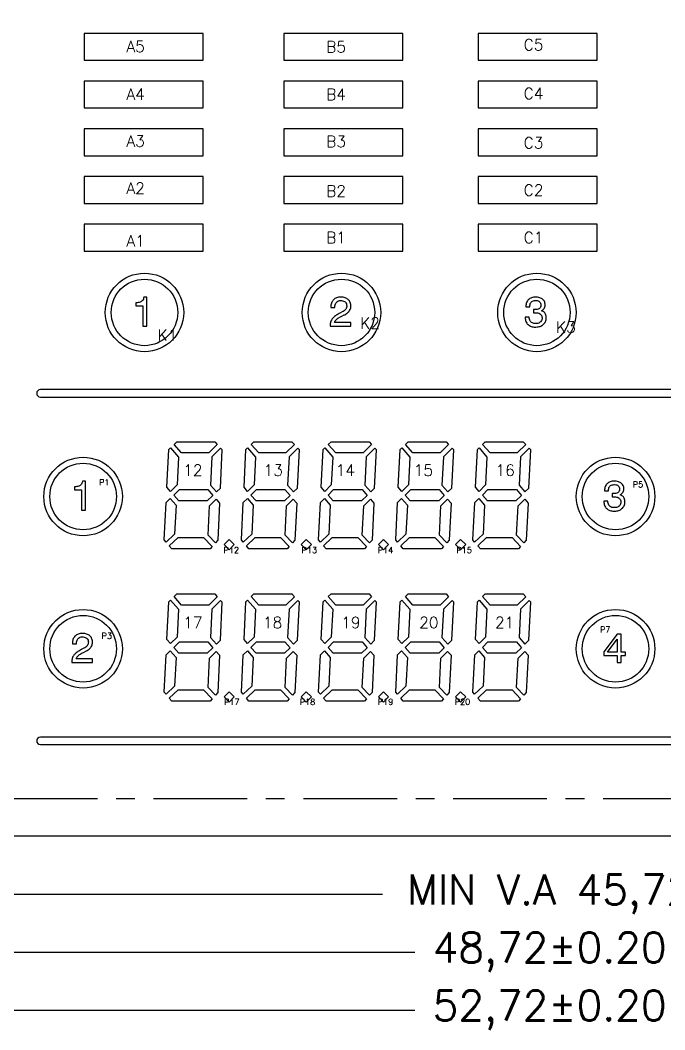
# Model space of a CAD drawing. Header units: millimetres. Extents: x 496 to 1208, y 1378 to 1539.
# Drawn here: x 535.68 to 561.49, y 1451.07 to 1491.48 of the extents above; entities that cross this region are included whole.
import ezdxf
from ezdxf.enums import TextEntityAlignment as Align

# ---------------------------------------------------------------- set-up
doc = ezdxf.new("R2010")
doc.units = ezdxf.units.MM
doc.header["$LTSCALE"] = 3
doc.linetypes.add('CENTER', pattern=[2, 1.25, -0.25, 0.25, -0.25])
doc.linetypes.add('HIDDEN', pattern=[0.375, 0.25, -0.125])
for name, color, linetype in [('DIM', 4, 'Continuous'), ('DL', 11, 'Continuous'), ('SY', 6, 'Continuous')]:
    doc.layers.add(name, color=color, linetype=linetype)
doc.styles.add('romans', font='romans.shx')
doc.dimstyles.new('LCDDIM', dxfattribs={"dimtxt": 1.3, "dimasz": 1.04, "dimexe": 0.325, "dimexo": 0.325, "dimgap": 0.26, "dimtad": 0, "dimzin": 0, "dimtxsty": 'Standard', "dimcen": 2.5, "dimadec": 0, "dimazin": 0, "dimtfac": 1, "dimtofl": 0, "dimtmove": 0, "dimatfit": 0, "dimfxl": 1, "dimarcsym": 0})

# ---------------------------------------------------------------- blocks, each defined once
blk = doc.blocks.new('*D164')
at = {"layer": 'Defpoints', "color": 0}
for p in [(534.022, 1461.323), (579.742, 1461.323), (534.022, 1456.501)]:
    blk.add_point(p, dxfattribs=at)
at = {"layer": 'DIM', "color": 0, "lineweight": -2}
for p, q in [((534.022, 1460.998), (534.022, 1456.176)), ((579.742, 1460.998), (579.742, 1456.176)), ((535.222, 1456.501), (550.194, 1456.501)), ((578.542, 1456.501), (563.571, 1456.501))]:
    blk.add_line(p, q, dxfattribs=at)
at = {"layer": 'DIM', "color": 0}
for points in [[(535.222, 1456.701), (535.222, 1456.301), (534.022, 1456.501)], [(578.542, 1456.701), (578.542, 1456.301), (579.742, 1456.501)]]:
    blk.add_solid(points, dxfattribs=at)
at = {"layer": 'DIM', "color": 0, "insert": (556.882, 1456.501), "char_height": 1.2, "attachment_point": 5, "style": 'romans'}
blk.add_mtext('MIN V.A 45,72', dxfattribs=at)
blk = doc.blocks.new('*D165')
at = {"layer": 'Defpoints', "color": 0}
for p in [(532.522, 1458.823), (581.242, 1458.823), (532.522, 1454.179)]:
    blk.add_point(p, dxfattribs=at)
at = {"layer": 'DIM', "color": 0, "lineweight": -2}
for p, q in [((532.522, 1458.498), (532.522, 1453.854)), ((581.242, 1458.498), (581.242, 1453.854)), ((533.722, 1454.179), (551.479, 1454.179)), ((580.042, 1454.179), (562.285, 1454.179))]:
    blk.add_line(p, q, dxfattribs=at)
at = {"layer": 'DIM', "color": 0}
for points in [[(533.722, 1454.379), (533.722, 1453.979), (532.522, 1454.179)], [(580.042, 1454.379), (580.042, 1453.979), (581.242, 1454.179)]]:
    blk.add_solid(points, dxfattribs=at)
at = {"layer": 'DIM', "color": 0, "insert": (556.882, 1454.179), "char_height": 1.2, "attachment_point": 5, "style": 'romans'}
blk.add_mtext('48,72%%p0.20', dxfattribs=at)
blk = doc.blocks.new('*D166')
at = {"layer": 'Defpoints', "color": 0}
for p in [(530.522, 1458.823), (583.242, 1458.823), (530.522, 1451.857)]:
    blk.add_point(p, dxfattribs=at)
at = {"layer": 'DIM', "color": 0, "lineweight": -2}
for p, q in [((530.522, 1458.498), (530.522, 1451.532)), ((583.242, 1458.498), (583.242, 1451.532)), ((531.722, 1451.857), (551.479, 1451.857)), ((582.042, 1451.857), (562.285, 1451.857))]:
    blk.add_line(p, q, dxfattribs=at)
at = {"layer": 'DIM', "color": 0}
for points in [[(531.722, 1452.057), (531.722, 1451.657), (530.522, 1451.857)], [(582.042, 1452.057), (582.042, 1451.657), (583.242, 1451.857)]]:
    blk.add_solid(points, dxfattribs=at)
at = {"layer": 'DIM', "color": 0, "insert": (556.882, 1451.857), "char_height": 1.2, "attachment_point": 5, "style": 'romans'}
blk.add_mtext('52,72%%p0.20', dxfattribs=at)

msp = doc.modelspace()

# ---------------------------------------------------------------- linework, layer by layer
for points in [[(583.242, 1522.783), (583.242, 1458.823), (530.522, 1458.823), (530.522, 1522.783)], [(543.013, 1489.88), (543.013, 1490.957), (538.239, 1490.957), (538.239, 1489.88)], [(551.006, 1489.88), (551.006, 1490.957), (546.232, 1490.957), (546.232, 1489.88)], [(558.791, 1489.88), (558.791, 1490.957), (554.017, 1490.957), (554.017, 1489.88)], [(543.013, 1487.97), (543.013, 1489.047), (538.239, 1489.047), (538.239, 1487.97)], [(551.006, 1487.97), (551.006, 1489.047), (546.232, 1489.047), (546.232, 1487.97)], [(558.791, 1487.97), (558.791, 1489.047), (554.017, 1489.047), (554.017, 1487.97)], [(543.013, 1486.06), (543.013, 1487.137), (538.239, 1487.137), (538.239, 1486.06)], [(551.006, 1486.06), (551.006, 1487.137), (546.232, 1487.137), (546.232, 1486.06)], [(558.791, 1486.06), (558.791, 1487.137), (554.017, 1487.137), (554.017, 1486.06)], [(543.013, 1484.15), (543.013, 1485.227), (538.239, 1485.227), (538.239, 1484.15)], [(551.006, 1484.15), (551.006, 1485.227), (546.232, 1485.227), (546.232, 1484.15)], [(558.791, 1484.15), (558.791, 1485.227), (554.017, 1485.227), (554.017, 1484.15)], [(543.013, 1482.24), (543.013, 1483.317), (538.239, 1483.317), (538.239, 1482.24)], [(551.006, 1482.24), (551.006, 1483.317), (546.232, 1483.317), (546.232, 1482.24)], [(558.791, 1482.24), (558.791, 1483.317), (554.017, 1483.317), (554.017, 1482.24)], [(540.544, 1480.23), (540.517, 1480.213), (540.484, 1480.2), (540.448, 1480.189), (540.407, 1480.181), (540.362, 1480.176), (540.313, 1480.175), (540.313, 1480.056), (540.595, 1480.056), (540.595, 1479.233), (540.755, 1479.233), (540.755, 1480.398), (540.635, 1480.398), (540.635, 1480.392), (540.626, 1480.351), (540.613, 1480.313), (540.595, 1480.281), (540.572, 1480.253)], [(548.755, 1480.021), (548.747, 1479.983), (548.734, 1479.947), (548.715, 1479.915), (548.707, 1479.904), (548.682, 1479.878), (548.653, 1479.853), (548.618, 1479.829), (548.579, 1479.807), (548.475, 1479.753), (548.456, 1479.743), (548.414, 1479.719), (548.374, 1479.695), (548.337, 1479.671), (548.303, 1479.647), (548.272, 1479.623), (548.244, 1479.599), (548.219, 1479.575), (548.196, 1479.551), (548.177, 1479.526), (548.16, 1479.502), (548.142, 1479.47), (548.126, 1479.437), (548.113, 1479.401), (548.103, 1479.364), (548.096, 1479.326), (548.092, 1479.285), (548.091, 1479.243), (548.091, 1479.233), (548.923, 1479.233), (548.923, 1479.376), (548.266, 1479.376), (548.267, 1479.379), (548.28, 1479.414), (548.299, 1479.447), (548.323, 1479.478), (548.352, 1479.509), (548.353, 1479.509), (548.377, 1479.529), (548.405, 1479.55), (548.437, 1479.571), (548.473, 1479.593), (548.513, 1479.615), (548.558, 1479.638), (548.661, 1479.688), (548.677, 1479.696), (548.715, 1479.718), (548.751, 1479.741), (548.783, 1479.765), (548.812, 1479.79), (548.837, 1479.816), (548.859, 1479.844), (548.874, 1479.867), (548.892, 1479.9), (548.905, 1479.936), (548.915, 1479.973), (548.921, 1480.012), (548.923, 1480.053), (548.923, 1480.067), (548.919, 1480.107), (548.912, 1480.145), (548.9, 1480.181), (548.885, 1480.215), (548.865, 1480.247), (548.841, 1480.276), (548.813, 1480.303), (548.789, 1480.322), (548.758, 1480.342), (548.724, 1480.36), (548.689, 1480.374), (548.651, 1480.384), (548.61, 1480.392), (548.567, 1480.397), (548.522, 1480.398), (548.516, 1480.398), (548.471, 1480.396), (548.429, 1480.391), (548.389, 1480.382), (548.352, 1480.37), (548.317, 1480.355), (548.285, 1480.337), (548.254, 1480.315), (548.226, 1480.291), (548.217, 1480.282), (548.194, 1480.254), (548.174, 1480.224), (548.156, 1480.192), (548.142, 1480.158), (548.131, 1480.121), (548.123, 1480.082), (548.119, 1480.041), (548.117, 1479.998), (548.117, 1479.977), (548.277, 1479.977), (548.277, 1479.991), (548.277, 1480.013), (548.281, 1480.055), (548.29, 1480.094), (548.303, 1480.129), (548.319, 1480.16), (548.341, 1480.188), (548.367, 1480.213), (548.398, 1480.233), (548.433, 1480.248), (548.472, 1480.257), (548.516, 1480.26), (548.548, 1480.259), (548.59, 1480.252), (548.628, 1480.241), (548.662, 1480.225), (548.692, 1480.204), (548.702, 1480.194), (548.726, 1480.164), (548.743, 1480.132), (548.754, 1480.095), (548.757, 1480.055)], [(556.519, 1479.997), (556.501, 1479.966), (556.476, 1479.942), (556.452, 1479.928), (556.42, 1479.915), (556.382, 1479.906), (556.337, 1479.901), (556.287, 1479.899), (556.258, 1479.9), (556.234, 1479.901), (556.234, 1479.769), (556.24, 1479.77), (556.289, 1479.772), (556.322, 1479.773), (556.322, 1479.773), (556.368, 1479.771), (556.411, 1479.764), (556.449, 1479.754), (556.482, 1479.739), (556.511, 1479.72), (556.525, 1479.707), (556.548, 1479.679), (556.565, 1479.646), (556.575, 1479.609), (556.579, 1479.568), (556.576, 1479.532), (556.569, 1479.493), (556.555, 1479.458), (556.535, 1479.428), (556.51, 1479.401), (556.508, 1479.398), (556.479, 1479.377), (556.445, 1479.361), (556.408, 1479.349), (556.367, 1479.342), (556.322, 1479.34), (556.312, 1479.34), (556.268, 1479.343), (556.227, 1479.351), (556.191, 1479.365), (556.159, 1479.383), (556.131, 1479.406), (556.122, 1479.416), (556.101, 1479.444), (556.084, 1479.476), (556.072, 1479.512), (556.064, 1479.552), (556.061, 1479.596), (555.902, 1479.596), (555.902, 1479.582), (555.904, 1479.54), (555.909, 1479.5), (555.918, 1479.462), (555.93, 1479.426), (555.946, 1479.393), (555.965, 1479.361), (555.987, 1479.332), (556.013, 1479.305), (556.017, 1479.301), (556.045, 1479.277), (556.077, 1479.257), (556.11, 1479.239), (556.145, 1479.225), (556.183, 1479.214), (556.223, 1479.206), (556.266, 1479.201), (556.311, 1479.199), (556.335, 1479.2), (556.38, 1479.203), (556.422, 1479.208), (556.462, 1479.217), (556.5, 1479.228), (556.535, 1479.242), (556.569, 1479.259), (556.6, 1479.278), (556.629, 1479.3), (556.654, 1479.324), (556.679, 1479.352), (556.7, 1479.383), (556.717, 1479.416), (556.731, 1479.451), (556.74, 1479.488), (556.746, 1479.527), (556.747, 1479.568), (556.746, 1479.605), (556.74, 1479.644), (556.731, 1479.682), (556.717, 1479.716), (556.698, 1479.747), (556.683, 1479.766), (556.657, 1479.793), (556.626, 1479.817), (556.59, 1479.836), (556.551, 1479.853), (556.578, 1479.866), (556.612, 1479.887), (556.641, 1479.913), (556.664, 1479.943), (556.679, 1479.971), (556.692, 1480.006), (556.7, 1480.044), (556.703, 1480.086), (556.701, 1480.12), (556.695, 1480.16), (556.685, 1480.197), (556.671, 1480.231), (556.652, 1480.262), (556.628, 1480.29), (556.6, 1480.316), (556.582, 1480.329), (556.552, 1480.348), (556.519, 1480.363), (556.483, 1480.376), (556.444, 1480.386), (556.402, 1480.392), (556.358, 1480.397), (556.311, 1480.398), (556.282, 1480.397), (556.239, 1480.394), (556.199, 1480.386), (556.161, 1480.375), (556.125, 1480.36), (556.092, 1480.343), (556.061, 1480.321), (556.033, 1480.297), (556.013, 1480.275), (555.991, 1480.246), (555.972, 1480.214), (555.957, 1480.181), (555.945, 1480.145), (555.937, 1480.106), (555.932, 1480.066), (555.93, 1480.023), (555.93, 1480.015), (556.085, 1480.015), (556.085, 1480.022), (556.088, 1480.067), (556.096, 1480.107), (556.108, 1480.142), (556.124, 1480.173), (556.145, 1480.2), (556.167, 1480.219), (556.197, 1480.238), (556.233, 1480.251), (556.274, 1480.259), (556.32, 1480.261), (556.331, 1480.261), (556.376, 1480.257), (556.416, 1480.248), (556.45, 1480.234), (556.479, 1480.214), (556.502, 1480.189), (556.52, 1480.158), (556.53, 1480.121), (556.534, 1480.079), (556.534, 1480.077), (556.53, 1480.034)], [(541.701, 1472.622), (541.558, 1472.785), (541.634, 1474.294), (541.701, 1474.361), (542.019, 1473.998), (541.963, 1472.88)], [(542.143, 1474.16), (541.843, 1474.502), (541.951, 1474.61), (543.472, 1474.61), (543.573, 1474.5), (543.232, 1474.16)], [(543.541, 1472.601), (543.698, 1472.755), (543.775, 1474.28), (543.708, 1474.353), (543.361, 1474.006), (543.303, 1472.87)], [(544.79, 1472.622), (544.646, 1472.785), (544.722, 1474.294), (544.789, 1474.361), (545.108, 1473.998), (545.051, 1472.88)], [(545.231, 1474.16), (544.931, 1474.502), (545.039, 1474.61), (546.56, 1474.61), (546.661, 1474.5), (546.321, 1474.16)], [(546.629, 1472.601), (546.787, 1472.755), (546.863, 1474.28), (546.797, 1474.353), (546.449, 1474.006), (546.392, 1472.87)], [(547.878, 1472.622), (547.735, 1472.785), (547.811, 1474.294), (547.878, 1474.361), (548.196, 1473.998), (548.14, 1472.88)], [(548.319, 1474.16), (548.02, 1474.502), (548.128, 1474.61), (549.649, 1474.61), (549.75, 1474.5), (549.409, 1474.16)], [(549.718, 1472.601), (549.875, 1472.755), (549.952, 1474.28), (549.885, 1474.353), (549.538, 1474.006), (549.48, 1472.87)], [(550.966, 1472.622), (550.823, 1472.785), (550.899, 1474.294), (550.966, 1474.361), (551.285, 1473.998), (551.228, 1472.88)], [(551.408, 1474.16), (551.108, 1474.502), (551.216, 1474.61), (552.737, 1474.61), (552.838, 1474.5), (552.498, 1474.16)], [(552.806, 1472.601), (552.963, 1472.755), (553.04, 1474.28), (552.974, 1474.353), (552.626, 1474.006), (552.569, 1472.87)], [(554.055, 1472.622), (553.911, 1472.785), (553.987, 1474.294), (554.054, 1474.361), (554.373, 1473.998), (554.317, 1472.88)], [(554.496, 1474.16), (554.196, 1474.502), (554.305, 1474.61), (555.825, 1474.61), (555.927, 1474.5), (555.586, 1474.16)], [(555.895, 1472.601), (556.052, 1472.755), (556.129, 1474.28), (556.062, 1474.353), (555.714, 1474.006), (555.657, 1472.87)], [(538.087, 1472.863), (538.06, 1472.846), (538.027, 1472.832), (537.991, 1472.822), (537.95, 1472.814), (537.905, 1472.809), (537.856, 1472.807), (537.856, 1472.689), (538.138, 1472.689), (538.138, 1471.864), (538.298, 1471.864), (538.298, 1473.031), (538.179, 1473.031), (538.178, 1473.025), (538.169, 1472.983), (538.156, 1472.946), (538.138, 1472.914), (538.115, 1472.886)], [(559.67, 1472.629), (559.652, 1472.599), (559.626, 1472.575), (559.602, 1472.56), (559.57, 1472.548), (559.532, 1472.539), (559.487, 1472.533), (559.437, 1472.532), (559.408, 1472.533), (559.384, 1472.533), (559.384, 1472.401), (559.39, 1472.402), (559.439, 1472.405), (559.472, 1472.405), (559.472, 1472.405), (559.519, 1472.403), (559.561, 1472.397), (559.599, 1472.386), (559.632, 1472.371), (559.661, 1472.352), (559.675, 1472.34), (559.699, 1472.311), (559.716, 1472.278), (559.726, 1472.241), (559.729, 1472.2), (559.727, 1472.164), (559.719, 1472.125), (559.705, 1472.09), (559.686, 1472.059), (559.661, 1472.032), (559.658, 1472.03), (559.629, 1472.009), (559.595, 1471.993), (559.558, 1471.981), (559.517, 1471.973), (559.472, 1471.971), (559.462, 1471.971), (559.417, 1471.975), (559.377, 1471.983), (559.341, 1471.996), (559.309, 1472.015), (559.281, 1472.038), (559.272, 1472.048), (559.251, 1472.076), (559.234, 1472.108), (559.221, 1472.144), (559.214, 1472.184), (559.21, 1472.228), (559.051, 1472.228), (559.051, 1472.214), (559.054, 1472.172), (559.059, 1472.132), (559.068, 1472.094), (559.08, 1472.058), (559.096, 1472.025), (559.114, 1471.993), (559.137, 1471.964), (559.163, 1471.937), (559.167, 1471.933), (559.195, 1471.909), (559.227, 1471.888), (559.26, 1471.871), (559.295, 1471.857), (559.333, 1471.845), (559.373, 1471.838), (559.416, 1471.832), (559.461, 1471.831), (559.485, 1471.831), (559.53, 1471.834), (559.572, 1471.84), (559.612, 1471.848), (559.65, 1471.859), (559.686, 1471.873), (559.719, 1471.89), (559.75, 1471.91), (559.779, 1471.932), (559.805, 1471.955), (559.83, 1471.984), (559.85, 1472.014), (559.868, 1472.048), (559.881, 1472.082), (559.89, 1472.119), (559.896, 1472.159), (559.898, 1472.2), (559.896, 1472.237), (559.891, 1472.277), (559.881, 1472.314), (559.867, 1472.348), (559.849, 1472.379), (559.834, 1472.398), (559.807, 1472.425), (559.776, 1472.449), (559.74, 1472.469), (559.701, 1472.485), (559.728, 1472.498), (559.762, 1472.52), (559.791, 1472.546), (559.814, 1472.576), (559.83, 1472.603), (559.843, 1472.638), (559.85, 1472.677), (559.853, 1472.719), (559.851, 1472.753), (559.846, 1472.793), (559.835, 1472.829), (559.821, 1472.863), (559.802, 1472.895), (559.778, 1472.923), (559.75, 1472.949), (559.732, 1472.962), (559.702, 1472.98), (559.669, 1472.996), (559.633, 1473.008), (559.594, 1473.018), (559.552, 1473.025), (559.508, 1473.03), (559.461, 1473.031), (559.432, 1473.03), (559.389, 1473.026), (559.348, 1473.019), (559.311, 1473.008), (559.275, 1472.993), (559.242, 1472.976), (559.211, 1472.954), (559.183, 1472.929), (559.163, 1472.908), (559.141, 1472.879), (559.122, 1472.847), (559.107, 1472.813), (559.095, 1472.777), (559.086, 1472.739), (559.081, 1472.698), (559.079, 1472.656), (559.079, 1472.647), (559.235, 1472.647), (559.235, 1472.655), (559.238, 1472.699), (559.246, 1472.739), (559.257, 1472.775), (559.274, 1472.806), (559.295, 1472.832), (559.316, 1472.852), (559.347, 1472.87), (559.383, 1472.884), (559.424, 1472.891), (559.47, 1472.894), (559.481, 1472.894), (559.526, 1472.89), (559.566, 1472.881), (559.6, 1472.867), (559.629, 1472.847), (559.652, 1472.822), (559.67, 1472.79), (559.681, 1472.754), (559.684, 1472.712), (559.684, 1472.71), (559.681, 1472.666)], [(541.922, 1472.069), (541.864, 1470.916), (541.524, 1470.596), (541.452, 1470.683), (541.527, 1472.171), (541.691, 1472.332)], [(543.398, 1472.461), (543.174, 1472.241), (542.038, 1472.241), (541.834, 1472.472), (542.056, 1472.691), (543.195, 1472.691)], [(543.531, 1472.31), (543.668, 1472.155), (543.593, 1470.67), (543.499, 1470.562), (543.203, 1470.872), (543.262, 1472.046)], [(545.011, 1472.069), (544.952, 1470.916), (544.612, 1470.596), (544.54, 1470.683), (544.615, 1472.171), (544.779, 1472.332)], [(546.487, 1472.461), (546.263, 1472.241), (545.126, 1472.241), (544.922, 1472.472), (545.144, 1472.691), (546.284, 1472.691)], [(546.619, 1472.31), (546.756, 1472.155), (546.682, 1470.67), (546.587, 1470.562), (546.291, 1470.872), (546.35, 1472.046)], [(548.099, 1472.069), (548.041, 1470.916), (547.701, 1470.596), (547.629, 1470.683), (547.704, 1472.171), (547.868, 1472.332)], [(549.575, 1472.461), (549.351, 1472.241), (548.215, 1472.241), (548.01, 1472.472), (548.233, 1472.691), (549.372, 1472.691)], [(549.707, 1472.31), (549.845, 1472.155), (549.77, 1470.67), (549.675, 1470.562), (549.38, 1470.872), (549.439, 1472.046)], [(551.187, 1472.069), (551.129, 1470.916), (550.789, 1470.596), (550.717, 1470.683), (550.792, 1472.171), (550.956, 1472.332)], [(552.663, 1472.461), (552.44, 1472.241), (551.303, 1472.241), (551.099, 1472.472), (551.321, 1472.691), (552.46, 1472.691)], [(552.796, 1472.31), (552.933, 1472.155), (552.858, 1470.67), (552.764, 1470.562), (552.468, 1470.872), (552.527, 1472.046)], [(554.276, 1472.069), (554.218, 1470.916), (553.878, 1470.596), (553.806, 1470.683), (553.88, 1472.171), (554.045, 1472.332)], [(555.752, 1472.461), (555.528, 1472.241), (554.392, 1472.241), (554.187, 1472.472), (554.41, 1472.691), (555.549, 1472.691)], [(555.884, 1472.31), (556.022, 1472.155), (555.947, 1470.67), (555.852, 1470.562), (555.557, 1470.872), (555.616, 1472.046)], [(543.286, 1470.321), (541.753, 1470.321), (541.652, 1470.442), (542.001, 1470.771), (543.022, 1470.771), (543.366, 1470.411)], [(543.847, 1470.49), (544.051, 1470.694), (544.255, 1470.49), (544.051, 1470.286)], [(546.375, 1470.321), (544.841, 1470.321), (544.74, 1470.442), (545.09, 1470.771), (546.111, 1470.771), (546.454, 1470.411)], [(546.935, 1470.49), (547.139, 1470.694), (547.343, 1470.49), (547.139, 1470.286)], [(549.463, 1470.321), (547.93, 1470.321), (547.829, 1470.442), (548.178, 1470.771), (549.199, 1470.771), (549.543, 1470.411)], [(550.024, 1470.49), (550.228, 1470.694), (550.431, 1470.49), (550.228, 1470.286)], [(552.552, 1470.321), (551.018, 1470.321), (550.917, 1470.442), (551.267, 1470.771), (552.288, 1470.771), (552.631, 1470.411)], [(553.112, 1470.49), (553.316, 1470.694), (553.52, 1470.49), (553.316, 1470.286)], [(555.64, 1470.321), (554.107, 1470.321), (554.006, 1470.442), (554.355, 1470.771), (555.376, 1470.771), (555.72, 1470.411)], [(542.143, 1468.066), (541.843, 1468.408), (541.951, 1468.516), (543.472, 1468.516), (543.573, 1468.405), (543.232, 1468.066)], [(545.231, 1468.066), (544.931, 1468.408), (545.039, 1468.516), (546.56, 1468.516), (546.661, 1468.405), (546.321, 1468.066)], [(548.319, 1468.066), (548.02, 1468.408), (548.128, 1468.516), (549.649, 1468.516), (549.75, 1468.405), (549.409, 1468.066)], [(551.408, 1468.066), (551.108, 1468.408), (551.216, 1468.516), (552.737, 1468.516), (552.838, 1468.405), (552.498, 1468.066)], [(554.496, 1468.066), (554.196, 1468.408), (554.305, 1468.516), (555.825, 1468.516), (555.927, 1468.405), (555.586, 1468.066)], [(541.701, 1466.528), (541.558, 1466.69), (541.634, 1468.199), (541.701, 1468.266), (542.019, 1467.903), (541.963, 1466.785)], [(543.541, 1466.506), (543.698, 1466.661), (543.775, 1468.185), (543.708, 1468.258), (543.361, 1467.911), (543.303, 1466.776)], [(544.79, 1466.528), (544.646, 1466.69), (544.722, 1468.199), (544.789, 1468.266), (545.108, 1467.903), (545.051, 1466.785)], [(546.629, 1466.506), (546.787, 1466.661), (546.863, 1468.185), (546.797, 1468.258), (546.449, 1467.911), (546.392, 1466.776)], [(547.878, 1466.528), (547.735, 1466.69), (547.811, 1468.199), (547.878, 1468.266), (548.196, 1467.903), (548.14, 1466.785)], [(549.718, 1466.506), (549.875, 1466.661), (549.952, 1468.185), (549.885, 1468.258), (549.538, 1467.911), (549.48, 1466.776)], [(550.966, 1466.528), (550.823, 1466.69), (550.899, 1468.199), (550.966, 1468.266), (551.285, 1467.903), (551.228, 1466.785)], [(552.806, 1466.506), (552.963, 1466.661), (553.04, 1468.185), (552.974, 1468.258), (552.626, 1467.911), (552.569, 1466.776)], [(554.055, 1466.528), (553.911, 1466.69), (553.987, 1468.199), (554.054, 1468.266), (554.373, 1467.903), (554.317, 1466.785)], [(555.895, 1466.506), (556.052, 1466.661), (556.129, 1468.185), (556.062, 1468.258), (555.714, 1467.911), (555.657, 1466.776)], [(538.41, 1466.559), (538.402, 1466.521), (538.389, 1466.485), (538.369, 1466.452), (538.361, 1466.442), (538.337, 1466.415), (538.307, 1466.391), (538.273, 1466.366), (538.233, 1466.344), (538.13, 1466.29), (538.111, 1466.28), (538.068, 1466.256), (538.028, 1466.232), (537.991, 1466.209), (537.958, 1466.185), (537.926, 1466.161), (537.898, 1466.137), (537.873, 1466.112), (537.85, 1466.088), (537.831, 1466.064), (537.814, 1466.04), (537.796, 1466.008), (537.78, 1465.974), (537.767, 1465.939), (537.757, 1465.902), (537.75, 1465.863), (537.746, 1465.822), (537.745, 1465.78), (537.745, 1465.77), (538.577, 1465.77), (538.577, 1465.913), (537.92, 1465.913), (537.921, 1465.916), (537.934, 1465.951), (537.953, 1465.984), (537.977, 1466.016), (538.007, 1466.046), (538.007, 1466.046), (538.031, 1466.066), (538.059, 1466.087), (538.091, 1466.108), (538.127, 1466.13), (538.168, 1466.153), (538.212, 1466.176), (538.315, 1466.225), (538.331, 1466.233), (538.37, 1466.255), (538.406, 1466.278), (538.438, 1466.302), (538.466, 1466.328), (538.492, 1466.354), (538.513, 1466.382), (538.529, 1466.405), (538.547, 1466.438), (538.56, 1466.473), (538.57, 1466.511), (538.576, 1466.55), (538.577, 1466.591), (538.577, 1466.605), (538.574, 1466.645), (538.567, 1466.683), (538.555, 1466.719), (538.539, 1466.753), (538.52, 1466.785), (538.496, 1466.814), (538.468, 1466.841), (538.444, 1466.86), (538.413, 1466.88), (538.379, 1466.898), (538.343, 1466.912), (538.305, 1466.922), (538.265, 1466.93), (538.222, 1466.935), (538.177, 1466.936), (538.17, 1466.936), (538.126, 1466.934), (538.084, 1466.929), (538.044, 1466.92), (538.006, 1466.908), (537.972, 1466.893), (537.939, 1466.875), (537.909, 1466.853), (537.881, 1466.829), (537.872, 1466.82), (537.848, 1466.792), (537.828, 1466.762), (537.81, 1466.73), (537.796, 1466.696), (537.785, 1466.659), (537.777, 1466.62), (537.773, 1466.579), (537.771, 1466.535), (537.771, 1466.515), (537.931, 1466.515), (537.931, 1466.529), (537.931, 1466.551), (537.936, 1466.593), (537.944, 1466.631), (537.957, 1466.667), (537.974, 1466.698), (537.995, 1466.726), (538.021, 1466.751), (538.052, 1466.771), (538.088, 1466.786), (538.127, 1466.795), (538.17, 1466.798), (538.203, 1466.797), (538.244, 1466.79), (538.282, 1466.779), (538.316, 1466.763), (538.346, 1466.742), (538.357, 1466.731), (538.381, 1466.702), (538.398, 1466.67), (538.408, 1466.633), (538.412, 1466.593)], [(559.585, 1466.903), (559.055, 1466.203), (559.055, 1466.056), (559.587, 1466.056), (559.587, 1465.77), (559.744, 1465.77), (559.744, 1466.056), (559.918, 1466.056), (559.918, 1466.19), (559.744, 1466.19), (559.744, 1466.903)], [(559.587, 1466.709), (559.587, 1466.19), (559.202, 1466.19)], [(543.398, 1466.366), (543.174, 1466.146), (542.038, 1466.146), (541.834, 1466.378), (542.056, 1466.596), (543.195, 1466.596)], [(546.487, 1466.366), (546.263, 1466.146), (545.126, 1466.146), (544.922, 1466.378), (545.144, 1466.596), (546.284, 1466.596)], [(549.575, 1466.366), (549.351, 1466.146), (548.215, 1466.146), (548.01, 1466.378), (548.233, 1466.596), (549.372, 1466.596)], [(552.663, 1466.366), (552.44, 1466.146), (551.303, 1466.146), (551.099, 1466.378), (551.321, 1466.596), (552.46, 1466.596)], [(555.752, 1466.366), (555.528, 1466.146), (554.392, 1466.146), (554.187, 1466.378), (554.41, 1466.596), (555.549, 1466.596)], [(541.922, 1465.975), (541.864, 1464.822), (541.524, 1464.501), (541.452, 1464.588), (541.527, 1466.076), (541.691, 1466.237)], [(543.531, 1466.216), (543.668, 1466.06), (543.593, 1464.575), (543.499, 1464.467), (543.203, 1464.777), (543.262, 1465.952)], [(545.011, 1465.975), (544.952, 1464.822), (544.612, 1464.501), (544.54, 1464.588), (544.615, 1466.076), (544.779, 1466.237)], [(546.619, 1466.216), (546.756, 1466.06), (546.682, 1464.575), (546.587, 1464.467), (546.291, 1464.777), (546.35, 1465.952)], [(548.099, 1465.975), (548.041, 1464.822), (547.701, 1464.501), (547.629, 1464.588), (547.704, 1466.076), (547.868, 1466.237)], [(549.707, 1466.216), (549.845, 1466.06), (549.77, 1464.575), (549.675, 1464.467), (549.38, 1464.777), (549.439, 1465.952)], [(551.187, 1465.975), (551.129, 1464.822), (550.789, 1464.501), (550.717, 1464.588), (550.792, 1466.076), (550.956, 1466.237)], [(552.796, 1466.216), (552.933, 1466.06), (552.858, 1464.575), (552.764, 1464.467), (552.468, 1464.777), (552.527, 1465.952)], [(554.276, 1465.975), (554.218, 1464.822), (553.878, 1464.501), (553.806, 1464.588), (553.88, 1466.076), (554.045, 1466.237)], [(555.884, 1466.216), (556.022, 1466.06), (555.947, 1464.575), (555.852, 1464.467), (555.557, 1464.777), (555.616, 1465.952)], [(543.286, 1464.226), (541.753, 1464.226), (541.652, 1464.347), (542.001, 1464.676), (543.022, 1464.676), (543.366, 1464.317)], [(546.375, 1464.226), (544.841, 1464.226), (544.74, 1464.347), (545.09, 1464.676), (546.111, 1464.676), (546.454, 1464.317)], [(549.463, 1464.226), (547.93, 1464.226), (547.829, 1464.347), (548.178, 1464.676), (549.199, 1464.676), (549.543, 1464.317)], [(552.552, 1464.226), (551.018, 1464.226), (550.917, 1464.347), (551.267, 1464.676), (552.288, 1464.676), (552.631, 1464.317)], [(555.64, 1464.226), (554.107, 1464.226), (554.006, 1464.347), (554.355, 1464.676), (555.376, 1464.676), (555.72, 1464.317)], [(543.847, 1464.395), (544.051, 1464.599), (544.255, 1464.395), (544.051, 1464.191)], [(546.935, 1464.395), (547.139, 1464.599), (547.343, 1464.395), (547.139, 1464.191)], [(550.024, 1464.395), (550.228, 1464.599), (550.431, 1464.395), (550.228, 1464.191)], [(553.112, 1464.395), (553.316, 1464.599), (553.52, 1464.395), (553.316, 1464.191)]]:
    msp.add_lwpolyline(points, close=True)
at = {"linetype": 'CENTER'}
msp.add_lwpolyline([(578.742, 1521.283), (535.022, 1521.283, 0.414214), (534.022, 1520.283), (534.022, 1461.323, 0.414214), (535.022, 1460.323), (578.742, 1460.323, 0.414214), (579.742, 1461.323), (579.742, 1520.283, 0.414214)], format="xyb", close=True, dxfattribs=at)
for centre, radius in [((540.658, 1479.785), 1.57), ((548.546, 1479.785), 1.57), ((556.371, 1479.785), 1.57), ((540.658, 1479.785), 1.33), ((548.546, 1479.785), 1.33), ((556.371, 1479.785), 1.33), ((538.201, 1472.417), 1.572), ((559.521, 1472.417), 1.572), ((538.201, 1472.417), 1.332), ((559.521, 1472.417), 1.332), ((538.201, 1466.323), 1.572), ((559.521, 1466.323), 1.572), ((538.201, 1466.323), 1.332), ((559.521, 1466.323), 1.332)]:
    msp.add_circle(centre, radius)
at = {"layer": 'SY'}
for points in [[(577.874, 1476.697), (536.492, 1476.697, 1), (536.492, 1476.397), (577.874, 1476.397, 1)], [(577.874, 1462.786), (536.492, 1462.786, 1), (536.492, 1462.486), (577.874, 1462.486, 1)]]:
    msp.add_lwpolyline(points, format="xyb", close=True, dxfattribs=at)

# ---------------------------------------------------------------- texts
at = {"layer": 'DL', "linetype": 'HIDDEN', "style": 'romans'}
for s, height, p in [('A5', 0.4515, (540.305, 1490.431)), ('B5', 0.4515, (548.329, 1490.415)), ('C5', 0.4515, (556.237, 1490.501)), ('A4', 0.4515, (540.305, 1488.521)), ('B4', 0.4515, (548.329, 1488.514)), ('C4', 0.4515, (556.237, 1488.547)), ('A3', 0.4515, (540.305, 1486.644)), ('B3', 0.4515, (548.329, 1486.627)), ('C3', 0.4515, (556.237, 1486.576)), ('A2', 0.4515, (540.305, 1484.759)), ('B2', 0.4515, (548.329, 1484.644)), ('C2', 0.4515, (556.237, 1484.681)), ('A1', 0.4515, (540.305, 1482.647)), ('B1', 0.4515, (548.329, 1482.782)), ('C1', 0.4515, (556.237, 1482.782)), ('K2', 0.4515, (549.689, 1479.358)), ('K3', 0.4515, (557.534, 1479.199)), ('K1', 0.4515, (541.582, 1478.883)), ('12', 0.4515, (542.594, 1473.468)), ('13', 0.4515, (545.815, 1473.468)), ('14', 0.4515, (548.703, 1473.468)), ('15', 0.4515, (551.826, 1473.468)), ('16', 0.4515, (555.102, 1473.468)), ('P1', 0.237, (539.047, 1472.986)), ('P5', 0.237, (560.418, 1472.899)), ('P12', 0.237, (544.135, 1470.271)), ('P13', 0.237, (547.26, 1470.271)), ('P14', 0.237, (550.308, 1470.271)), ('P15', 0.237, (553.458, 1470.271)), ('17', 0.4515, (542.596, 1467.373)), ('18', 0.4515, (545.788, 1467.373)), ('19', 0.4515, (548.922, 1467.373)), ('20', 0.4515, (552.045, 1467.373)), ('21', 0.4515, (555.081, 1467.373)), ('P7', 0.237, (559.106, 1467.091)), ('P3', 0.237, (539.151, 1466.839)), ('P17', 0.237, (544.156, 1464.193)), ('P18', 0.237, (547.189, 1464.193)), ('P19', 0.237, (550.312, 1464.202)), ('P20', 0.237, (553.393, 1464.202))]:
    msp.add_text(s, height=height, dxfattribs=at).set_placement(p, align=Align.MIDDLE)

# ---------------------------------------------------------------- dimensions: what is measured, and where the dimension line sits
at = {"layer": 'DIM'}
for base, p1, p2, text, picture, middle in [((534.022, 1456.501), (579.742, 1461.323), (534.022, 1461.323), 'MIN V.A <>', '*D164', (556.882, 1456.501)), ((530.522, 1451.857), (583.242, 1458.823), (530.522, 1458.823), '<>%%p0.20', '*D166', (556.882, 1451.857)), ((532.522, 1454.179), (581.242, 1458.823), (532.522, 1458.823), '<>%%p0.20', '*D165', (556.882, 1454.179))]:
    dim = msp.add_linear_dim(base=base, p1=p1, p2=p2, angle=180, text=text, dimstyle='LCDDIM', override={"dimtxt": 1.2, "dimasz": 1.2, "dimtxsty": 'romans'}, dxfattribs=at)
    dim.commit()
    dim.dimension.update_dxf_attribs({"geometry": picture, "text_midpoint": middle})

doc.saveas('drawing.dxf')
